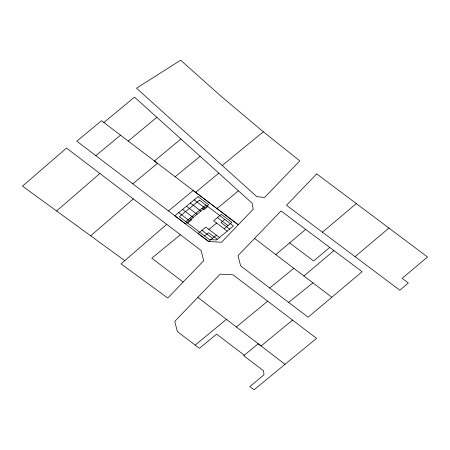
<?xml version="1.0" encoding="UTF-8"?>
<svg xmlns="http://www.w3.org/2000/svg" width="450" height="450" viewBox="0 0 450 450"><rect width="100%" height="100%" fill="white"/><g stroke="black" fill="none" stroke-linecap="round" stroke-linejoin="round"><path stroke-width="0.67" d="M56.593 210.977L99.894 173.486M90.686 235.811L133.312 198.917M166.714 224.336L121.005 263.914L167.799 298.012L203.692 260.747L201.105 250.509L66.499 148.067L22.5 186.137L124.774 260.651M275.788 254.593L305.668 229.388M322.408 232.2L356.293 203.625M329.715 247.416L313.633 260.977L289.609 242.927M303.896 275.985L333.973 250.611M355.056 256.674L388.946 228.099M331.566 297.456L308.109 317.222L240.593 265.843L238.039 255.611L281.053 210.932L362.109 271.699L331.824 297.236L254.571 238.444M195.643 192.352L218.796 173.132M103.866 122.507L134.505 97.127L252.096 203.158L253.215 209.267L221.501 242.252L208.654 241.526L76.804 141.182L101.52 120.718L157.506 163.333L132.795 183.791M95.822 155.655L120.538 135.191M128.233 141.053L156.893 117.309M180.934 138.994L154.417 160.982L238.281 224.786L193.196 190.479L168.474 210.943M185.782 221.653L205.869 205.026M216.99 208.592L238.416 190.828M187.695 223.11L191.661 219.853L189.731 218.385M207.855 206.533L204.058 209.655L202.084 208.159M208.918 229.449L216.664 223.076M204.615 235.98L208.581 232.718L217.266 239.321M224.775 219.403L220.978 222.525L229.657 229.129M216.416 235.153L208.671 241.526L198.096 233.482L205.841 227.109L219.493 237.493M224.162 228.78L231.913 222.412L221.338 214.369L213.587 220.742L227.239 231.12M292.551 320.085L261.118 345.966L258.233 343.749L243.703 355.725L263.554 370.783L263.97 374.833L249.823 386.578L254.059 389.79L316.53 338.344L233.089 274.849L220.23 274.106L174.757 321.345L177.351 331.577L195.159 345.094L226.434 319.354M236.362 326.97L267.688 301.179M175.146 176.754L200.132 156.302M222.221 165.476L263.317 131.782L299.807 160.869L264.583 197.46L256.804 196.661L136.519 88.211L180.658 60.21L222.148 97.194L263.317 131.782M180.377 234.737L151.791 258.199L183.161 282.066M269.719 288.006L293.833 268.318M288.608 302.377L312.93 282.859M195.159 345.094L199.395 348.311L216.607 334.136L244.322 355.219M194.203 199.856L204.778 207.9M217.463 217.553L228.037 225.596M190.328 203.04L200.903 211.084M186.458 206.229L197.032 214.273M182.582 209.413L193.157 217.457M178.712 212.597L189.287 220.641M201.971 230.299L212.546 238.337M197.814 297.394L285.013 364.303M316.71 173.897L286.498 205.279L399.814 290.222L408.33 282.994L402.154 278.364L427.5 256.995L316.71 173.897M198.079 196.672L174.836 215.786L185.411 223.83L208.654 204.711L198.079 196.672M199.463 200.154L179.308 216.731L209.306 239.546L216.501 239.951L233.454 226.007L199.463 200.154"/></g></svg>
